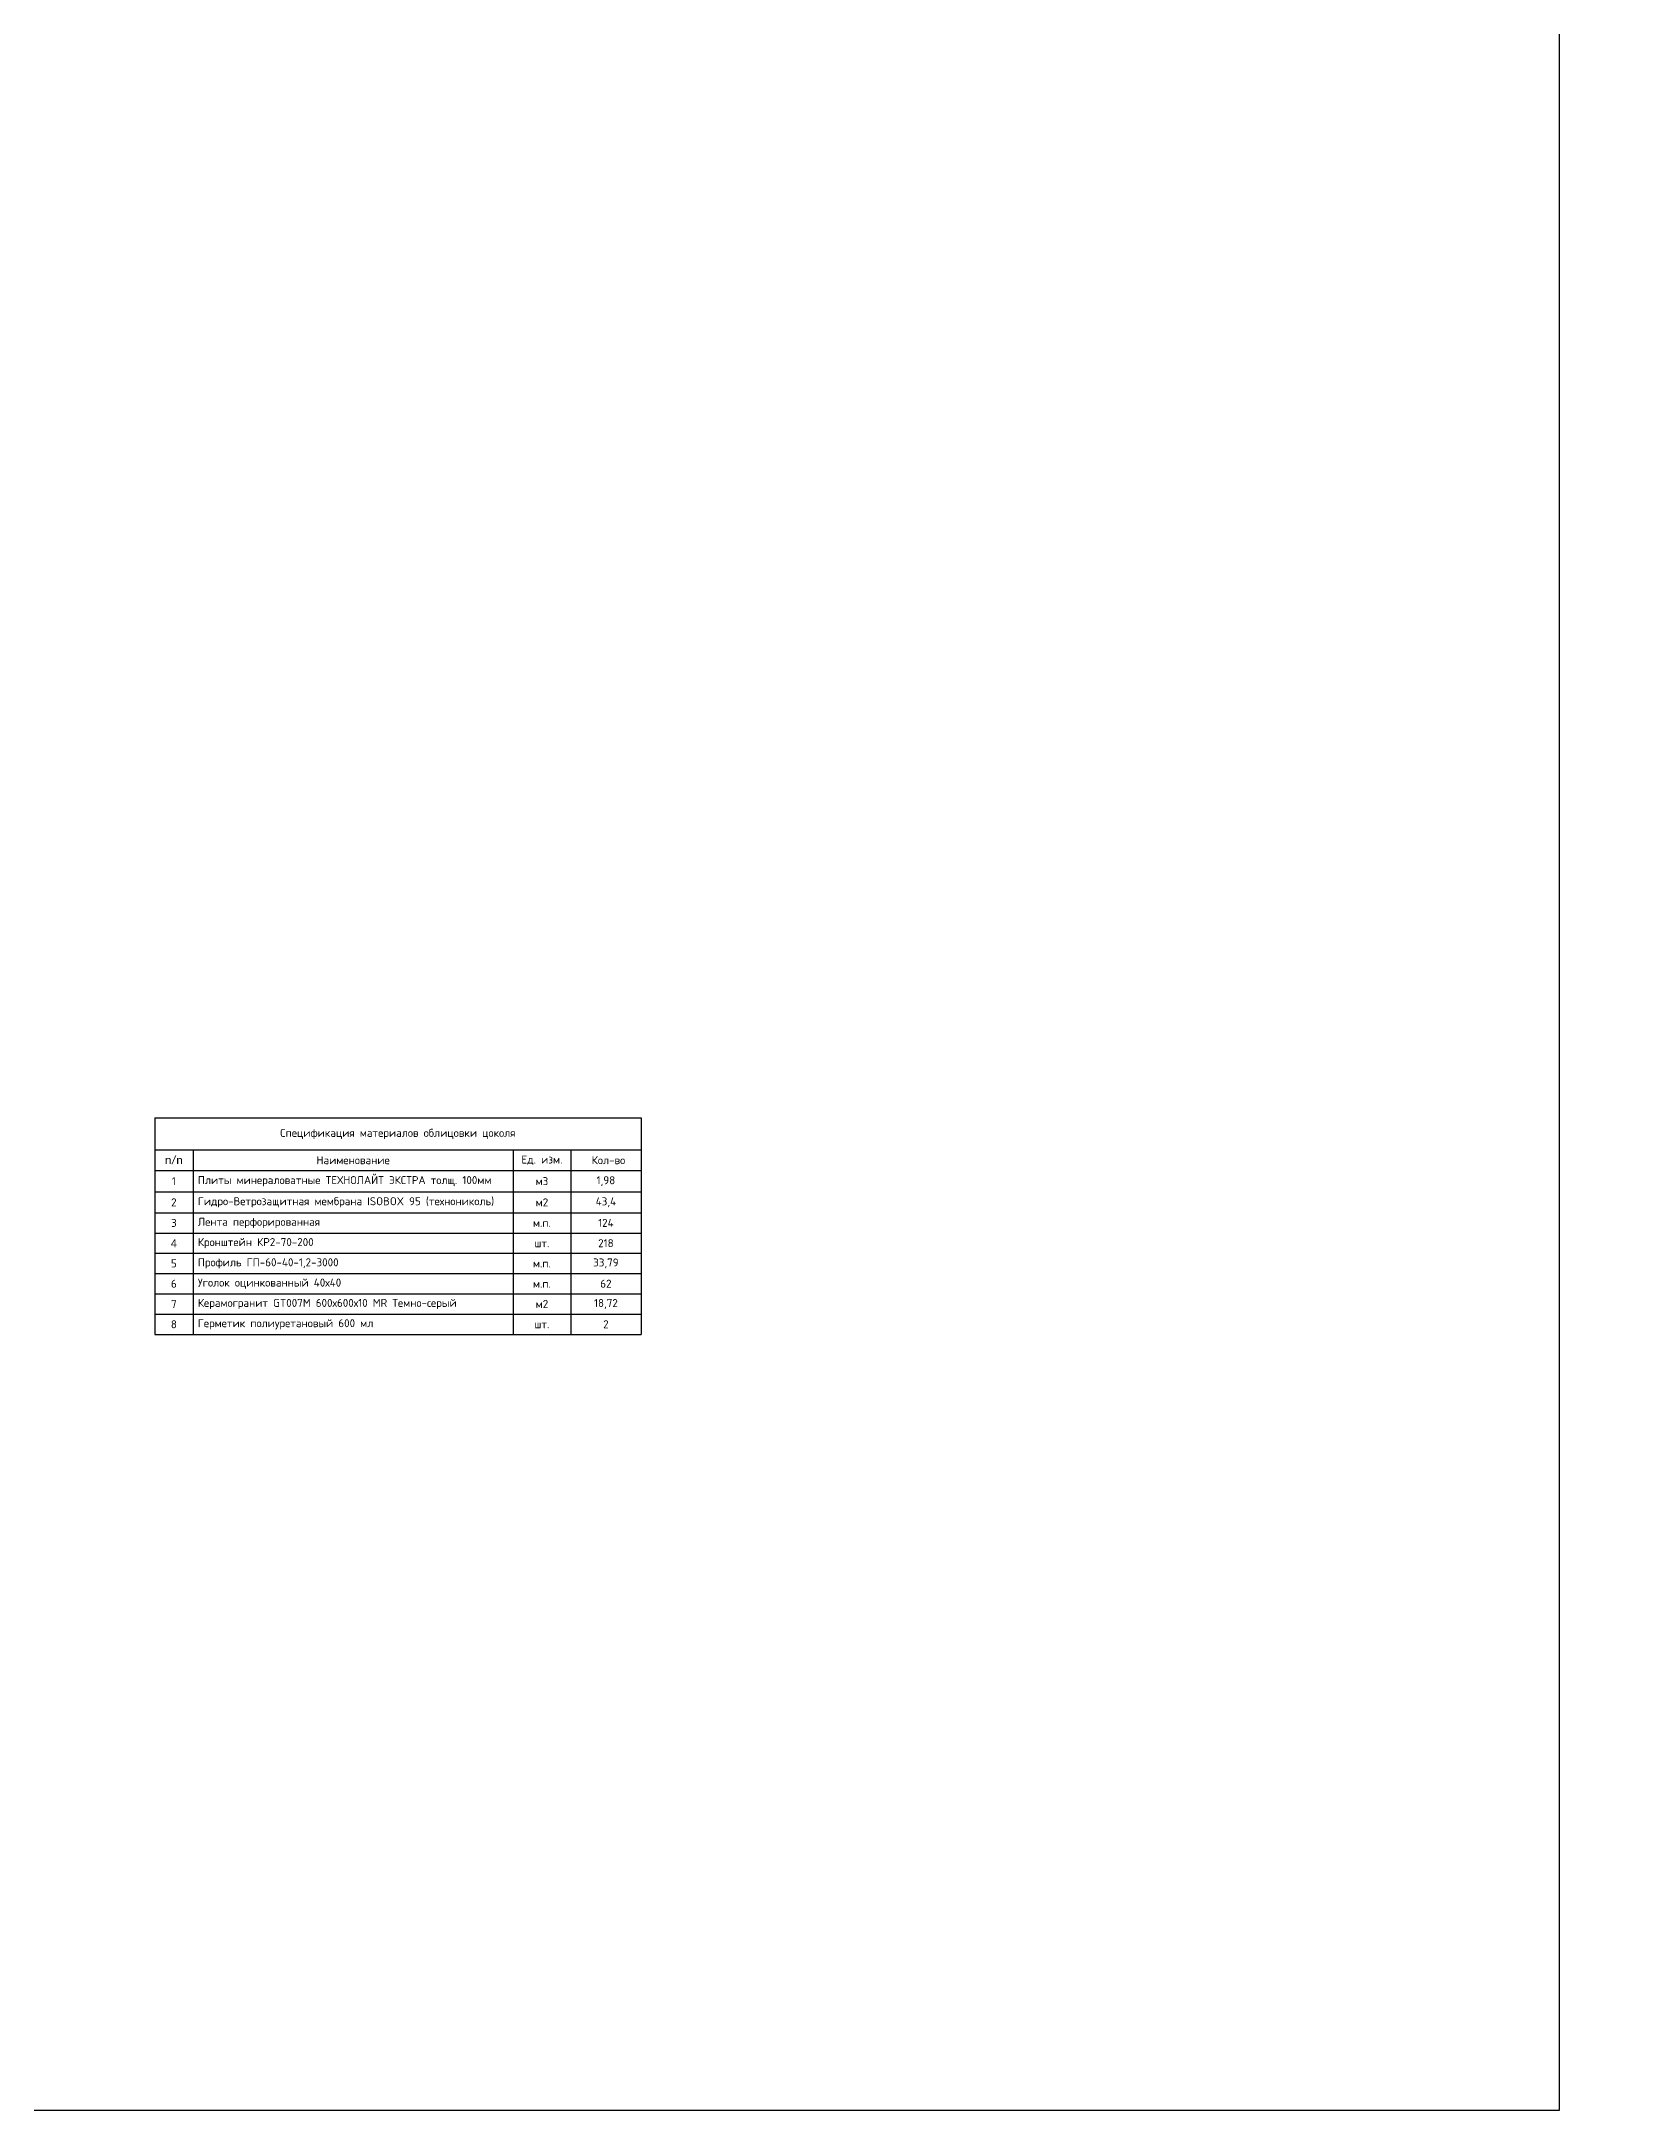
# Model space of a CAD drawing. Header units: millimetres. Extents: x -3689 to 2955806, y -724709 to -635850.
# Drawn here: x 2950623 to 2952467, y -720121 to -717715 of the extents above; entities that cross this region are included whole.
import ezdxf
from ezdxf import colors
from ezdxf.entities.mleader import LeaderData, LeaderLine
from ezdxf.math import Vec2, Vec3

# ---------------------------------------------------------------- set-up
doc = ezdxf.new("R2010")
doc.units = ezdxf.units.MM
doc.layers.add('0_текст', color=7, linetype='Continuous', lineweight=0)
doc.layers.add('_Выноска', color=7, linetype='Continuous', lineweight=15)
doc.styles.add('SPDS', font='isocpeui.ttf')

# ---------------------------------------------------------------- blocks, each defined once
blk = doc.blocks.new('*T433')
at = {"layer": '_Выноска', "linetype": 'ByBlock', "lineweight": -2, "transparency": 16777216}
for p, q in [((0, 0), (565.7, 0)), ((565.7, 0), (565.7, -251.6)), ((0, -37.2), (565.7, -37.2)), ((0, -37.2), (0, -251.6)), ((44.7, -37.2), (44.7, -251.6)), ((416.8, -37.2), (416.8, -251.6)), ((483.8, -37.2), (483.8, -251.6)), ((0, -60.9), (565.7, -60.9)), ((0, -86), (565.7, -86)), ((0, -110.2), (565.7, -110.2)), ((0, -133.8), (565.7, -133.8)), ((0, -157.4), (565.7, -157.4)), ((0, -180.9), (565.7, -180.9)), ((0, -204.5), (565.7, -204.5)), ((0, -228.1), (565.7, -228.1)), ((0, -251.6), (565.7, -251.6))]:
    blk.add_line(p, q, dxfattribs=at)
at = {"layer": '_Выноска', "color": 0, "linetype": 'ByBlock', "lineweight": -2, "transparency": 16777216}
blk.add_line((0, 0), (0, -37.2), dxfattribs=at)
at = {"layer": '_Выноска', "color": 0, "transparency": 16777216}
for s, insert, char_height, width, attachment_point in [('{\\fISOCPEUR|b0|i0|c204|p34;Спецификация материалов облицовки цоколя}', (282.8, -18.6), 9.304, 554.515, 5), ('{\\fCalibri|b0|i0|c0|p34;n/n}', (22.3, -49.1), 9.304, 33.494, 5), ('{\\fISOCPEUR|b0|i0|c204|p34;Наименование}', (230.7, -49.1), 9.304, 360.993, 5), ('{\\fISOCPEUR|b0|i0|c0;Ед. изм.', (450.3, -49.1), 9.304, 55.824, 5), ('{\\fISOCPEUR|b0|i0|c0; Кол-во ', (524.7, -49.1), 9.304, 70.71, 5), ('{\\fISOCPEUR|b0|i0|c0;1', (22.3, -73.5), 9.304, 33.494, 5), ('{\\fISOCPEUR|b0|i0|c0;Плиты минераловатные ТЕХНОЛАЙТ ЭКСТРА толщ. 100мм', (50.2, -73.5), 9.304, 360.993, 4), ('{\\fISOCPEUR|b0|i0|c0;м3', (450.3, -73.5), 9.304, 55.824, 5), ('{\\fISOCPEUR|b0|i0|c204|p34;1,98}', (524.7, -73.5), 9.304, 70.71, 5), ('{\\fISOCPEUR|b0|i0|c204|p34;2}', (22.3, -98.1), 9.304, 33.494, 5), ('{\\fISOCPEUR|b0|i0|c204|p34;Гидро-Ветрозащитная мембрана ISOBOX 95 (технониколь)}', (50.2, -98.1), 9.304, 360.993, 4), ('{\\fISOCPEUR|b0|i0|c0;м2', (450.3, -98.1), 9.304, 55.824, 5), ('{\\fISOCPEUR|b0|i0|c204|p34;43,4}', (524.7, -98.1), 9.304, 70.71, 5), ('{\\fISOCPEUR|b0|i0|c204|p34;3', (22.3, -122), 9.304, 33.494, 5), ('{\\fISOCPEUR|b0|i0|c0;Лента перфорированная', (50.2, -122), 9.304, 360.993, 4), ('{\\fISOCPEUR|b0|i0|c0;м.п.', (450.3, -122), 9.304, 55.824, 5), ('{\\fISOCPEUR|b0|i0|c204|p34;124}', (524.7, -122), 9.304, 70.71, 5), ('4', (22.3, -145.6), 9.3, 33.494, 5), ('{\\fISOCPEUR|b0|i0|c0;Кронштейн КР2-70-200', (50.2, -145.6), 9.304, 360.993, 4), ('{\\fISOCPEUR|b0|i0|c0;шт.', (450.3, -145.6), 9.304, 55.824, 5), ('{\\fISOCPEUR|b0|i0|c204|p34;218}', (524.7, -145.6), 9.304, 70.71, 5), ('{\\fISOCPEUR|b0|i0|c204|p34;5', (22.3, -169.1), 9.304, 33.494, 5), ('{\\fISOCPEUR|b0|i0|c0;Профиль ГП-60-40-1,2-3000', (50.2, -169.1), 9.304, 360.993, 4), ('{\\fISOCPEUR|b0|i0|c0;м.п.', (450.3, -169.1), 9.304, 55.824, 5), ('{\\fISOCPEUR|b0|i0|c204|p34;33,79}', (524.7, -169.1), 9.304, 70.71, 5), ('{\\fISOCPEUR|b0|i0|c204|p34;6}', (22.3, -192.7), 9.304, 33.494, 5), ('{\\fISOCPEUR|b0|i0|c0;Уголок оцинкованный 40х40', (50.2, -192.7), 9.304, 360.993, 4), ('{\\fISOCPEUR|b0|i0|c0;м.п.', (450.3, -192.7), 9.304, 55.824, 5), ('{\\fISOCPEUR|b0|i0|c204|p34;62}', (524.7, -192.7), 9.304, 70.71, 5), ('{\\fISOCPEUR|b0|i0|c204|p34;7', (22.3, -216.3), 9.304, 33.494, 5), ('{\\fISOCPEUR|b0|i0|c0;Керамогранит GT007М 600х600х10 MR Темно-серый', (50.2, -216.3), 9.304, 360.993, 4), ('{\\fISOCPEUR|b0|i0|c0;м2', (450.3, -216.3), 9.304, 55.824, 5), ('{\\fISOCPEUR|b0|i0|c204|p34;18,72}', (524.7, -216.3), 9.304, 70.71, 5), ('{\\fISOCPEUR|b0|i0|c204|p34;8}', (22.3, -239.9), 9.304, 33.494, 5), ('{\\fISOCPEUR|b0|i0|c204|p34;Герметик полиуретановый 600 мл}', (50.2, -239.9), 9.304, 360.993, 4), ('{\\fISOCPEUR|b0|i0|c0;шт.', (450.3, -239.9), 9.304, 55.824, 5), ('{\\fISOCPEUR|b0|i0|c204|p34;2}', (524.7, -239.9), 9.304, 70.71, 5)]:
    blk.add_mtext(s, dxfattribs=dict(at, insert=insert, char_height=char_height, width=width, attachment_point=attachment_point))

msp = doc.modelspace()

# ---------------------------------------------------------------- linework, layer by layer
at = {"color": 30, "true_color": 0xf8991e}
msp.add_lwpolyline([(2948114.4, -715532.9), (2952388.2, -715532.9), (2952388.2, -720120.8), (2948114.4, -720120.8)], close=True, dxfattribs=at)

# ---------------------------------------------------------------- block references
msp.add_blockref('*T433', (2950755.1, -718966.5))

# ---------------------------------------------------------------- leaders
at = {"layer": '0_текст'}
ml = msp.add_multileader_mtext('Standard', dxfattribs=at)
ml.set_content('\\A1;{\\fISOCPEUR|b0|i0|c204|p34;Конструкция \\Pотмостки (см. КЖ0)}', color=256, style='SPDS')
ml.set_leader_properties(color=256, linetype='ByLayer', lineweight=-1)
ml.build(insert=Vec2(0, 0))
ml.multileader.update_dxf_attribs({"text_left_attachment_type": 6, "text_right_attachment_type": 6, "dogleg_length": 0, "arrow_head_size": 35, "scale": 10})
ctx = ml.context
ctx.base_point, ctx.scale, ctx.char_height, ctx.arrow_head_size, ctx.landing_gap_size, ctx.plane_origin = Vec3(2948733.6, -718015.1), 10, 25, 35, 0.1, Vec3(2950813.7, -718384.2)
ctx.left_attachment, ctx.right_attachment = 6, 6
notes = []
notes.append((ctx, [(0, (1, 1, 0), (2949033.8, -718015.1), (-1, 0), 0, [(0, [(2949220.6, -717759.6)], 0, [])])]))
ctx.mtext.insert, ctx.mtext.width, ctx.mtext.defined_height, ctx.mtext.flow_direction = Vec3(2948733.7, -717985.1), 575.352, 9.24, 5
ml = msp.add_multileader_mtext('Standard', dxfattribs=at)
ml.set_content('\\A1;\\pxi1,ql;{\\fISOCPEUR|b0|i0|c204|p34;Гидроизоляция (см. КЖ0)}', color=256, style='SPDS')
ml.set_leader_properties(color=256, linetype='ByLayer', lineweight=-1)
ml.build(insert=Vec2(0, 0))
ml.multileader.update_dxf_attribs({"text_left_attachment_type": 6, "text_right_attachment_type": 6, "dogleg_length": 0, "arrow_head_size": 35, "scale": 10})
ctx = ml.context
ctx.base_point, ctx.scale, ctx.char_height, ctx.arrow_head_size, ctx.landing_gap_size, ctx.plane_origin = Vec3(2949781.3, -718229.7), 10, 25, 35, 0.1, Vec3(2951189.9, -718699.4)
ctx.left_attachment, ctx.right_attachment = 6, 6
notes.append((ctx, [(1, (1, 1, 0), (2949781.3, -718229.7), (1, 0), 0, [(0, [(2949628.3, -717926.7)], 0, [])])]))
ctx.mtext.insert, ctx.mtext.width, ctx.mtext.defined_height, ctx.mtext.flow_direction = Vec3(2949781.4, -718197.2), 591.874, 227.2, 5
ml = msp.add_multileader_mtext('Standard', dxfattribs=at)
ml.set_content('\\A1;{\\fISOCPEUR|b0|i0|c204|p34;Пеноплекс}', color=256, style='SPDS')
ml.set_leader_properties(color=256, linetype='ByLayer', lineweight=-1)
ml.build(insert=Vec2(0, 0))
ml.multileader.update_dxf_attribs({"text_left_attachment_type": 6, "text_right_attachment_type": 6, "dogleg_length": 0, "arrow_head_size": 35, "scale": 10})
ctx = ml.context
ctx.base_point, ctx.scale, ctx.char_height, ctx.arrow_head_size, ctx.landing_gap_size, ctx.plane_origin = Vec3(2949297.7, -718210.7), 10, 25, 35, 0.1, Vec3(2950780.1, -718872)
ctx.left_attachment, ctx.right_attachment = 6, 6
notes.append((ctx, [(1, (1, 1, 0), (2949297.7, -718210.7), (1, 0), 0, [(0, [(2949218.4, -718099.4)], 0, [])])]))
ctx.mtext.insert, ctx.mtext.width, ctx.mtext.defined_height, ctx.mtext.flow_direction = Vec3(2949297.8, -718180.7), 575.352, 9.24, 5
ml = msp.add_multileader_mtext('Standard', dxfattribs=at)
ml.set_content('\\A1;\\pxi1,ql;{\\fISOCPEUR|b0|i0|c204|p34;Бетонная подготовка (см. КЖ0)}', color=256, style='SPDS')
ml.set_leader_properties(color=256, linetype='ByLayer', lineweight=-1)
ml.build(insert=Vec2(0, 0))
ml.multileader.update_dxf_attribs({"text_left_attachment_type": 6, "text_right_attachment_type": 6, "dogleg_length": 0, "arrow_head_size": 35, "scale": 10})
ctx = ml.context
ctx.base_point, ctx.scale, ctx.char_height, ctx.arrow_head_size, ctx.landing_gap_size, ctx.plane_origin = Vec3(2949845.4, -718178.1), 10, 25, 35, 0.1, Vec3(2951377.6, -718872)
ctx.left_attachment, ctx.right_attachment = 6, 6
notes.append((ctx, [(1, (1, 1, 0), (2949845.4, -718178.1), (1, 0), 0, [(0, [(2949816, -718099.4)], 0, [])])]))
ctx.mtext.insert, ctx.mtext.width, ctx.mtext.defined_height, ctx.mtext.flow_direction = Vec3(2949845.5, -718148.1), 591.874, 227.2, 5
for ctx, leaders in notes:
    for number, flags, end, landing, length, lines in leaders:
        leader = LeaderData()
        leader.index, (leader.has_last_leader_line, leader.has_dogleg_vector, leader.attachment_direction) = number, flags
        leader.last_leader_point, leader.dogleg_vector, leader.dogleg_length = Vec3(end), Vec3(landing), length
        for number, points, colour, breaks in lines:
            line = LeaderLine()
            line.index, line.vertices, line.color, line.breaks = number, Vec3.list(points), colors.encode_raw_color(colour), breaks
            leader.lines.append(line)
        ctx.leaders.append(leader)

doc.saveas('drawing.dxf')
